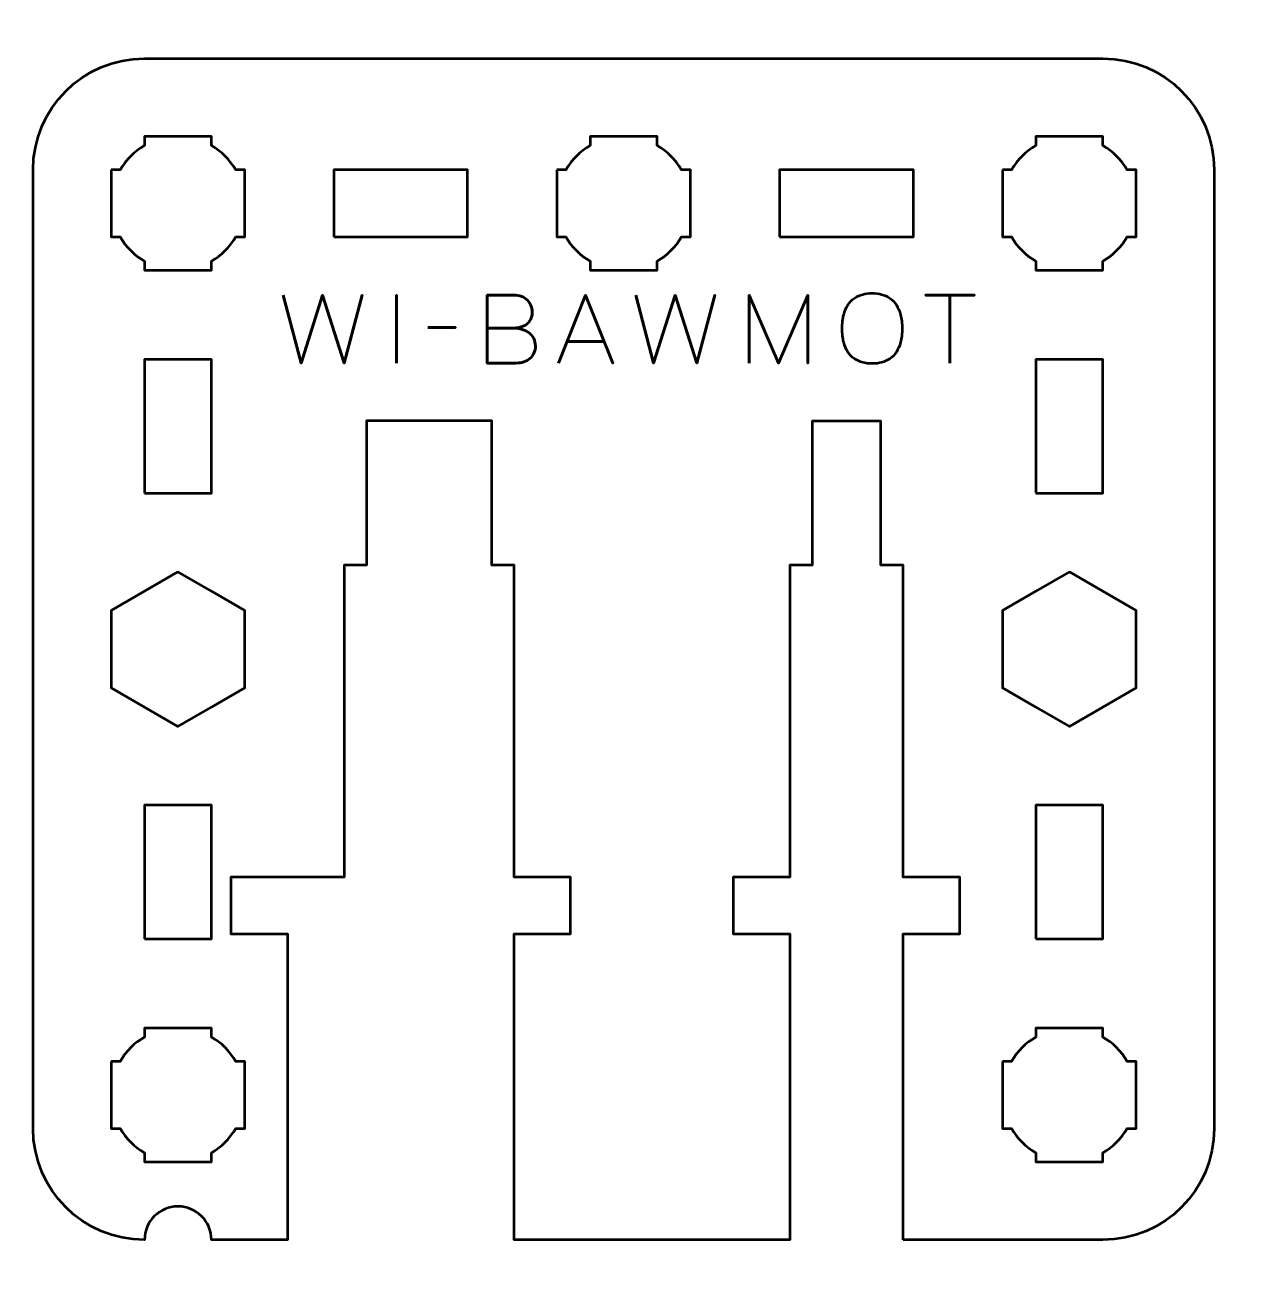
# Model space of a CAD drawing. Header units: centimetres. Extents: x -21 to 0, y -29.7 to 0.
# Drawn here: x -11.29 to -5.76, y -22.88 to -17.25 of the extents above; entities that cross this region are included whole.
import ezdxf

# ---------------------------------------------------------------- set-up
doc = ezdxf.new("R2010")
doc.units = ezdxf.units.CM
doc.header["$MEASUREMENT"] = 0
doc.layers.add('Layer 1', color=7, linetype='Continuous')

msp = doc.modelspace()

# ---------------------------------------------------------------- linework, layer by layer
at = {"layer": 'Layer 1', "lineweight": 53}
for points in [[(-9.9, -18.2), (-9.3, -18.2), (-9.3, -17.9), (-9.9, -17.9), (-9.9, -18.2)], [(-7.9, -18.2), (-7.3, -18.2), (-7.3, -17.9), (-7.9, -17.9), (-7.9, -18.2)], [(-10.75, -19.35), (-10.45, -19.35), (-10.45, -18.75), (-10.75, -18.75), (-10.75, -19.35)], [(-6.75, -19.35), (-6.45, -19.35), (-6.45, -18.75), (-6.75, -18.75), (-6.75, -19.35)], [(-10.75, -21.35), (-10.45, -21.35), (-10.45, -20.75), (-10.75, -20.75), (-10.75, -21.35)], [(-6.75, -21.35), (-6.45, -21.35), (-6.45, -20.75), (-6.75, -20.75), (-6.75, -21.35)]]:
    msp.add_lwpolyline(points, close=True, dxfattribs=at)
at = {"layer": 'Layer 1', "color": 1, "lineweight": 53}
msp.add_open_spline([(-21.00003, -29.19995), (-21.00003, -29.19995), (-21.00003, -8.29992), (-21.00003, -8.29992), (-21.00003, -8.29992), (-21.00003, -8.21709), (-20.93286, -8.14992), (-20.85003, -8.14992), (-20.85003, -8.14992), (-20.7672, -8.14992), (-20.70003, -8.08275), (-20.70003, -7.99992), (-20.70003, -7.99992), (-20.70003, -7.91709), (-20.7672, -7.84992), (-20.85003, -7.84992), (-20.85003, -7.84992), (-20.93286, -7.84992), (-21.00003, -7.78275), (-21.00003, -7.69992), (-21.00003, -7.69992), (-21.00003, -7.61709), (-20.93286, -7.54992), (-20.85003, -7.54992), (-20.85003, -7.54992), (-20.7672, -7.54992), (-20.70003, -7.48275), (-20.70003, -7.39992), (-20.70003, -7.39992), (-20.70003, -7.31709), (-20.7672, -7.24992), (-20.85003, -7.24992), (-20.85003, -7.24992), (-20.93286, -7.24992), (-21.00003, -7.18275), (-21.00003, -7.09992), (-21.00003, -7.09992), (-21.00003, -7.01709), (-20.93286, -6.94992), (-20.85003, -6.94992), (-20.85003, -6.94992), (-20.7672, -6.94992), (-20.70003, -6.88275), (-20.70003, -6.79992), (-20.70003, -6.79992), (-20.70003, -6.71709), (-20.7672, -6.64992), (-20.85003, -6.64992), (-20.85003, -6.64992), (-20.93286, -6.64992), (-21.00003, -6.58275), (-21.00003, -6.49992), (-21.00003, -6.49992), (-21.00003, -6.41709), (-20.93286, -6.34992), (-20.85003, -6.34992), (-20.85003, -6.34992), (-20.7672, -6.34992), (-20.70003, -6.28275), (-20.70003, -6.19992), (-20.70003, -6.19992), (-20.70003, -6.11709), (-20.7672, -6.04992), (-20.85003, -6.04992), (-20.85003, -6.04992), (-20.93286, -6.04992), (-21.00003, -5.98275), (-21.00003, -5.89992), (-21.00003, -5.89992), (-21.00003, -5.81709), (-20.93286, -5.74992), (-20.85003, -5.74992), (-20.85003, -5.74992), (-20.7672, -5.74992), (-20.70003, -5.68275), (-20.70003, -5.59992), (-20.70003, -5.59992), (-20.70003, -5.51709), (-20.7672, -5.44992), (-20.85003, -5.44992), (-20.85003, -5.44992), (-20.93286, -5.44992), (-21.00003, -5.38275), (-21.00003, -5.29992), (-21.00003, -5.29992), (-21.00003, -5.21709), (-20.93286, -5.14992), (-20.85003, -5.14992), (-20.85003, -5.14992), (-20.7672, -5.14992), (-20.70003, -5.08275), (-20.70003, -4.99992), (-20.70003, -4.99992), (-20.70003, -4.91709), (-20.7672, -4.84992), (-20.85003, -4.84992), (-20.85003, -4.84992), (-20.93286, -4.84992), (-21.00003, -4.78275), (-21.00003, -4.69992), (-21.00003, -4.69992), (-21.00003, -4.61709), (-20.93286, -4.54992), (-20.85003, -4.54992), (-20.85003, -4.54992), (-20.7672, -4.54992), (-20.70003, -4.48275), (-20.70003, -4.39992), (-20.70003, -4.39992), (-20.70003, -4.31709), (-20.7672, -4.24992), (-20.85003, -4.24992), (-20.85003, -4.24992), (-20.93286, -4.24992), (-21.00003, -4.18275), (-21.00003, -4.09992), (-21.00003, -4.09992), (-21.00003, -4.01709), (-20.93286, -3.94992), (-20.85003, -3.94992), (-20.85003, -3.94992), (-20.7672, -3.94992), (-20.70003, -3.88275), (-20.70003, -3.79992), (-20.70003, -3.79992), (-20.70003, -3.71709), (-20.7672, -3.64992), (-20.85003, -3.64992), (-20.85003, -3.64992), (-20.93286, -3.64992), (-21.00003, -3.58275), (-21.00003, -3.49992), (-21.00003, -3.49992), (-21.00003, -3.41709), (-20.93286, -3.34992), (-20.85003, -3.34992), (-20.85003, -3.34992), (-20.7672, -3.34992), (-20.70003, -3.28275), (-20.70003, -3.19992), (-20.70003, -3.19992), (-20.70003, -3.11709), (-20.7672, -3.04992), (-20.85003, -3.04992), (-20.85003, -3.04992), (-20.93286, -3.04992), (-21.00003, -2.98275), (-21.00003, -2.89992), (-21.00003, -2.89992), (-21.00003, -2.81709), (-20.93286, -2.74992), (-20.85003, -2.74992), (-20.85003, -2.74992), (-20.7672, -2.74992), (-20.70003, -2.68275), (-20.70003, -2.59992), (-20.70003, -2.59992), (-20.70003, -2.51709), (-20.7672, -2.44992), (-20.85003, -2.44992), (-20.85003, -2.44992), (-20.93286, -2.44992), (-21.00003, -2.38275), (-21.00003, -2.29992), (-21.00003, -2.29992), (-21.00003, -2.21709), (-20.93286, -2.14992), (-20.85003, -2.14992), (-20.85003, -2.14992), (-20.7672, -2.14992), (-20.70003, -2.08275), (-20.70003, -1.99992), (-20.70003, -1.99992), (-20.70003, -1.91709), (-20.7672, -1.84992), (-20.85003, -1.84992), (-20.85003, -1.84992), (-20.93286, -1.84992), (-21.00003, -1.78275), (-21.00003, -1.69992), (-21.00003, -1.69992), (-21.00003, -1.61709), (-20.93286, -1.54992), (-20.85003, -1.54992), (-20.85003, -1.54992), (-20.7672, -1.54992), (-20.70003, -1.48275), (-20.70003, -1.39992), (-20.70003, -1.39992), (-20.70003, -1.31709), (-20.7672, -1.24992), (-20.85003, -1.24992), (-20.85003, -1.24992), (-20.93286, -1.24992), (-21.00003, -1.18275), (-21.00003, -1.09992), (-21.00003, -1.09992), (-21.00003, -1.09992), (-21.00003, -0.49992), (-21.00003, -0.49992), (-21.00003, -0.49992), (-21.00003, -0.22295), (-20.77694, 0.00004), (-20.49994, 0.00004), (-20.49994, 0.00004), (-20.49994, 0.00004), (-0.50008, 0.00004), (-0.50008, 0.00004), (-0.50008, 0.00004), (-0.22294, 0.00004), (0.00002, -0.22295), (0.00002, -0.49992), (0.00002, -0.49992), (0.00002, -0.49992), (0.00002, -29.19995), (0.00002, -29.19995), (0.00002, -29.19995), (0.00002, -29.47695), (-0.22294, -29.70004), (-0.50008, -29.70004), (-0.50008, -29.70004), (-0.50008, -29.70004), (-20.49994, -29.70004), (-20.49994, -29.70004), (-20.49994, -29.70004), (-20.77694, -29.70004), (-21.00003, -29.47695), (-21.00003, -29.19995)], degree=3, knots=[0, 0, 0, 0, 0.0175439, 0.0175439, 0.0175439, 0.0175439, 0.0350877, 0.0350877, 0.0350877, 0.0350877, 0.0526316, 0.0526316, 0.0526316, 0.0526316, 0.0701754, 0.0701754, 0.0701754, 0.0701754, 0.0877193, 0.0877193, 0.0877193, 0.0877193, 0.1052632, 0.1052632, 0.1052632, 0.1052632, 0.122807, 0.122807, 0.122807, 0.122807, 0.1403509, 0.1403509, 0.1403509, 0.1403509, 0.1578947, 0.1578947, 0.1578947, 0.1578947, 0.1754386, 0.1754386, 0.1754386, 0.1754386, 0.1929825, 0.1929825, 0.1929825, 0.1929825, 0.2105263, 0.2105263, 0.2105263, 0.2105263, 0.2280702, 0.2280702, 0.2280702, 0.2280702, 0.245614, 0.245614, 0.245614, 0.245614, 0.2631579, 0.2631579, 0.2631579, 0.2631579, 0.2807018, 0.2807018, 0.2807018, 0.2807018, 0.2982456, 0.2982456, 0.2982456, 0.2982456, 0.3157895, 0.3157895, 0.3157895, 0.3157895, 0.3333333, 0.3333333, 0.3333333, 0.3333333, 0.3508772, 0.3508772, 0.3508772, 0.3508772, 0.3684211, 0.3684211, 0.3684211, 0.3684211, 0.3859649, 0.3859649, 0.3859649, 0.3859649, 0.4035088, 0.4035088, 0.4035088, 0.4035088, 0.4210526, 0.4210526, 0.4210526, 0.4210526, 0.4385965, 0.4385965, 0.4385965, 0.4385965, 0.4561404, 0.4561404, 0.4561404, 0.4561404, 0.4736842, 0.4736842, 0.4736842, 0.4736842, 0.4912281, 0.4912281, 0.4912281, 0.4912281, 0.5087719, 0.5087719, 0.5087719, 0.5087719, 0.5263158, 0.5263158, 0.5263158, 0.5263158, 0.5438596, 0.5438596, 0.5438596, 0.5438596, 0.5614035, 0.5614035, 0.5614035, 0.5614035, 0.5789474, 0.5789474, 0.5789474, 0.5789474, 0.5964912, 0.5964912, 0.5964912, 0.5964912, 0.6140351, 0.6140351, 0.6140351, 0.6140351, 0.6315789, 0.6315789, 0.6315789, 0.6315789, 0.6491228, 0.6491228, 0.6491228, 0.6491228, 0.6666667, 0.6666667, 0.6666667, 0.6666667, 0.6842105, 0.6842105, 0.6842105, 0.6842105, 0.7017544, 0.7017544, 0.7017544, 0.7017544, 0.7192982, 0.7192982, 0.7192982, 0.7192982, 0.7368421, 0.7368421, 0.7368421, 0.7368421, 0.754386, 0.754386, 0.754386, 0.754386, 0.7719298, 0.7719298, 0.7719298, 0.7719298, 0.7894737, 0.7894737, 0.7894737, 0.7894737, 0.8070175, 0.8070175, 0.8070175, 0.8070175, 0.8245614, 0.8245614, 0.8245614, 0.8245614, 0.8421053, 0.8421053, 0.8421053, 0.8421053, 0.8596491, 0.8596491, 0.8596491, 0.8596491, 0.877193, 0.877193, 0.877193, 0.877193, 0.8947368, 0.8947368, 0.8947368, 0.8947368, 0.9122807, 0.9122807, 0.9122807, 0.9122807, 0.9298246, 0.9298246, 0.9298246, 0.9298246, 0.9473684, 0.9473684, 0.9473684, 0.9473684, 0.9649123, 0.9649123, 0.9649123, 0.9649123, 0.9824561, 0.9824561, 0.9824561, 0.9824561, 1, 1, 1, 1], dxfattribs=at)
at = {"layer": 'Layer 1', "color": 3, "lineweight": 53}
msp.add_open_spline([(-7.346, -22.7), (-7.346, -22.7), (-6.45, -22.7), (-6.45, -22.7), (-6.45, -22.7), (-6.17391, -22.7), (-5.95, -22.47609), (-5.95, -22.2), (-5.95, -22.2), (-5.95, -22.2), (-5.95, -17.9), (-5.95, -17.9), (-5.95, -17.9), (-5.95, -17.62391), (-6.17391, -17.4), (-6.45, -17.4), (-6.45, -17.4), (-6.45, -17.4), (-10.75, -17.4), (-10.75, -17.4), (-10.75, -17.4), (-11.02609, -17.4), (-11.25, -17.62391), (-11.25, -17.9), (-11.25, -17.9), (-11.25, -17.9), (-11.25, -22.2), (-11.25, -22.2), (-11.25, -22.2), (-11.25, -22.47609), (-11.02609, -22.7), (-10.75, -22.7), (-10.75, -22.7), (-10.75, -22.7), (-10.75, -22.7), (-10.75, -22.7), (-10.75, -22.7), (-10.75, -22.61717), (-10.68283, -22.55), (-10.6, -22.55), (-10.6, -22.55), (-10.51717, -22.55), (-10.45, -22.61717), (-10.45, -22.7), (-10.45, -22.7), (-10.45, -22.7), (-10.108, -22.7), (-10.108, -22.7), (-10.108, -22.7), (-10.108, -22.7), (-10.108, -21.32699), (-10.108, -21.32699), (-10.108, -21.32699), (-10.108, -21.32699), (-10.362, -21.32699), (-10.362, -21.32699), (-10.362, -21.32699), (-10.362, -21.32699), (-10.362, -21.07299), (-10.362, -21.07299), (-10.362, -21.07299), (-10.362, -21.07299), (-9.854, -21.07299), (-9.854, -21.07299), (-9.854, -21.07299), (-9.854, -21.07299), (-9.854, -19.67299), (-9.854, -19.67299), (-9.854, -19.67299), (-9.854, -19.67299), (-9.754, -19.67302), (-9.754, -19.67302), (-9.754, -19.67302), (-9.754, -19.67302), (-9.754, -19.44998), (-9.754, -19.44998), (-9.754, -19.44998), (-9.754, -19.44998), (-9.754, -19.025), (-9.754, -19.025), (-9.754, -19.025), (-9.754, -19.025), (-9.192, -19.02501), (-9.192, -19.02501), (-9.192, -19.02501), (-9.192, -19.02501), (-9.192, -19.44998), (-9.192, -19.44998), (-9.192, -19.44998), (-9.192, -19.44998), (-9.192, -19.67302), (-9.192, -19.67302), (-9.192, -19.67302), (-9.192, -19.67302), (-9.092, -19.67299), (-9.092, -19.67299), (-9.092, -19.67299), (-9.092, -19.67299), (-9.092, -21.07299), (-9.092, -21.07299), (-9.092, -21.07299), (-9.092, -21.07299), (-8.838, -21.07299), (-8.838, -21.07299), (-8.838, -21.07299), (-8.838, -21.07299), (-8.838, -21.32699), (-8.838, -21.32699), (-8.838, -21.32699), (-8.838, -21.32699), (-9.092, -21.32699), (-9.092, -21.32699), (-9.092, -21.32699), (-9.092, -21.32699), (-9.092, -22.7), (-9.092, -22.7), (-9.092, -22.7), (-9.092, -22.7), (-7.854, -22.7), (-7.854, -22.7), (-7.854, -22.7), (-7.854, -22.7), (-7.854, -21.32699), (-7.854, -21.32699), (-7.854, -21.32699), (-7.854, -21.32699), (-8.108, -21.32699), (-8.108, -21.32699), (-8.108, -21.32699), (-8.108, -21.32699), (-8.108, -21.07299), (-8.108, -21.07299), (-8.108, -21.07299), (-8.108, -21.07299), (-7.854, -21.07299), (-7.854, -21.07299), (-7.854, -21.07299), (-7.854, -21.07299), (-7.854, -19.67299), (-7.854, -19.67299), (-7.854, -19.67299), (-7.854, -19.67299), (-7.754, -19.67302), (-7.754, -19.67302), (-7.754, -19.67302), (-7.754, -19.67302), (-7.754, -19.44998), (-7.754, -19.44998), (-7.754, -19.44998), (-7.754, -19.44998), (-7.75399, -19.027), (-7.75399, -19.027), (-7.75399, -19.027), (-7.75399, -19.027), (-7.44599, -19.02701), (-7.44599, -19.02701), (-7.44599, -19.02701), (-7.44599, -19.02701), (-7.446, -19.44998), (-7.446, -19.44998), (-7.446, -19.44998), (-7.446, -19.44998), (-7.446, -19.67302), (-7.446, -19.67302), (-7.446, -19.67302), (-7.446, -19.67302), (-7.346, -19.67299), (-7.346, -19.67299), (-7.346, -19.67299), (-7.346, -19.67299), (-7.346, -21.07299), (-7.346, -21.07299), (-7.346, -21.07299), (-7.346, -21.07299), (-7.092, -21.07299), (-7.092, -21.07299), (-7.092, -21.07299), (-7.092, -21.07299), (-7.092, -21.32699), (-7.092, -21.32699), (-7.092, -21.32699), (-7.092, -21.32699), (-7.346, -21.32699), (-7.346, -21.32699), (-7.346, -21.32699), (-7.346, -21.32699), (-7.346, -22.7), (-7.346, -22.7)], degree=3, knots=[0, 0, 0, 0, 0.0212766, 0.0212766, 0.0212766, 0.0212766, 0.0425532, 0.0425532, 0.0425532, 0.0425532, 0.0638298, 0.0638298, 0.0638298, 0.0638298, 0.0851064, 0.0851064, 0.0851064, 0.0851064, 0.106383, 0.106383, 0.106383, 0.106383, 0.1276596, 0.1276596, 0.1276596, 0.1276596, 0.1489362, 0.1489362, 0.1489362, 0.1489362, 0.1702128, 0.1702128, 0.1702128, 0.1702128, 0.1914894, 0.1914894, 0.1914894, 0.1914894, 0.212766, 0.212766, 0.212766, 0.212766, 0.2340426, 0.2340426, 0.2340426, 0.2340426, 0.2553191, 0.2553191, 0.2553191, 0.2553191, 0.2765957, 0.2765957, 0.2765957, 0.2765957, 0.2978723, 0.2978723, 0.2978723, 0.2978723, 0.3191489, 0.3191489, 0.3191489, 0.3191489, 0.3404255, 0.3404255, 0.3404255, 0.3404255, 0.3617021, 0.3617021, 0.3617021, 0.3617021, 0.3829787, 0.3829787, 0.3829787, 0.3829787, 0.4042553, 0.4042553, 0.4042553, 0.4042553, 0.4255319, 0.4255319, 0.4255319, 0.4255319, 0.4468085, 0.4468085, 0.4468085, 0.4468085, 0.4680851, 0.4680851, 0.4680851, 0.4680851, 0.4893617, 0.4893617, 0.4893617, 0.4893617, 0.5106383, 0.5106383, 0.5106383, 0.5106383, 0.5319149, 0.5319149, 0.5319149, 0.5319149, 0.5531915, 0.5531915, 0.5531915, 0.5531915, 0.5744681, 0.5744681, 0.5744681, 0.5744681, 0.5957447, 0.5957447, 0.5957447, 0.5957447, 0.6170213, 0.6170213, 0.6170213, 0.6170213, 0.6382979, 0.6382979, 0.6382979, 0.6382979, 0.6595745, 0.6595745, 0.6595745, 0.6595745, 0.6808511, 0.6808511, 0.6808511, 0.6808511, 0.7021277, 0.7021277, 0.7021277, 0.7021277, 0.7234043, 0.7234043, 0.7234043, 0.7234043, 0.7446809, 0.7446809, 0.7446809, 0.7446809, 0.7659574, 0.7659574, 0.7659574, 0.7659574, 0.787234, 0.787234, 0.787234, 0.787234, 0.8085106, 0.8085106, 0.8085106, 0.8085106, 0.8297872, 0.8297872, 0.8297872, 0.8297872, 0.8510638, 0.8510638, 0.8510638, 0.8510638, 0.8723404, 0.8723404, 0.8723404, 0.8723404, 0.893617, 0.893617, 0.893617, 0.893617, 0.9148936, 0.9148936, 0.9148936, 0.9148936, 0.9361702, 0.9361702, 0.9361702, 0.9361702, 0.9574468, 0.9574468, 0.9574468, 0.9574468, 0.9787234, 0.9787234, 0.9787234, 0.9787234, 1, 1, 1, 1], dxfattribs=at)
at = {"layer": 'Layer 1', "lineweight": 53}
for points, knots in [([(-10.9, -17.9), (-10.9, -17.9), (-10.85985, -17.9), (-10.85985, -17.9), (-10.85985, -17.9), (-10.8335, -17.85447), (-10.79553, -17.8165), (-10.75, -17.79015), (-10.75, -17.79015), (-10.75, -17.79015), (-10.75, -17.75), (-10.75, -17.75), (-10.75, -17.75), (-10.75, -17.75), (-10.6, -17.75), (-10.6, -17.75), (-10.6, -17.75), (-10.6, -17.75), (-10.45, -17.75), (-10.45, -17.75), (-10.45, -17.75), (-10.45, -17.75), (-10.45, -17.79015), (-10.45, -17.79015), (-10.45, -17.79015), (-10.40447, -17.8165), (-10.3665, -17.85447), (-10.34015, -17.9), (-10.34015, -17.9), (-10.34015, -17.9), (-10.3, -17.9), (-10.3, -17.9), (-10.3, -17.9), (-10.3, -17.9), (-10.3, -18.05), (-10.3, -18.05), (-10.3, -18.05), (-10.3, -18.05), (-10.3, -18.2), (-10.3, -18.2), (-10.3, -18.2), (-10.3, -18.2), (-10.34015, -18.2), (-10.34015, -18.2), (-10.34015, -18.2), (-10.3665, -18.24553), (-10.40447, -18.2835), (-10.45, -18.30985), (-10.45, -18.30985), (-10.45, -18.30985), (-10.45, -18.35), (-10.45, -18.35), (-10.45, -18.35), (-10.45, -18.35), (-10.6, -18.35), (-10.6, -18.35), (-10.6, -18.35), (-10.6, -18.35), (-10.75, -18.35), (-10.75, -18.35), (-10.75, -18.35), (-10.75, -18.35), (-10.75, -18.30985), (-10.75, -18.30985), (-10.75, -18.30985), (-10.79553, -18.2835), (-10.8335, -18.24553), (-10.85985, -18.2), (-10.85985, -18.2), (-10.85985, -18.2), (-10.9, -18.2), (-10.9, -18.2), (-10.9, -18.2), (-10.9, -18.2), (-10.9, -18.05), (-10.9, -18.05), (-10.9, -18.05), (-10.9, -18.05), (-10.9, -17.9), (-10.9, -17.9)], [0, 0, 0, 0, 0.05, 0.05, 0.05, 0.05, 0.1, 0.1, 0.1, 0.1, 0.15, 0.15, 0.15, 0.15, 0.2, 0.2, 0.2, 0.2, 0.25, 0.25, 0.25, 0.25, 0.3, 0.3, 0.3, 0.3, 0.35, 0.35, 0.35, 0.35, 0.4, 0.4, 0.4, 0.4, 0.45, 0.45, 0.45, 0.45, 0.5, 0.5, 0.5, 0.5, 0.55, 0.55, 0.55, 0.55, 0.6, 0.6, 0.6, 0.6, 0.65, 0.65, 0.65, 0.65, 0.7, 0.7, 0.7, 0.7, 0.75, 0.75, 0.75, 0.75, 0.8, 0.8, 0.8, 0.8, 0.85, 0.85, 0.85, 0.85, 0.9, 0.9, 0.9, 0.9, 0.95, 0.95, 0.95, 0.95, 1, 1, 1, 1]), ([(-8.9, -17.9), (-8.9, -17.9), (-8.85985, -17.9), (-8.85985, -17.9), (-8.85985, -17.9), (-8.8335, -17.85447), (-8.79553, -17.8165), (-8.75, -17.79015), (-8.75, -17.79015), (-8.75, -17.79015), (-8.75, -17.75), (-8.75, -17.75), (-8.75, -17.75), (-8.75, -17.75), (-8.6, -17.75), (-8.6, -17.75), (-8.6, -17.75), (-8.6, -17.75), (-8.45, -17.75), (-8.45, -17.75), (-8.45, -17.75), (-8.45, -17.75), (-8.45, -17.79015), (-8.45, -17.79015), (-8.45, -17.79015), (-8.40447, -17.8165), (-8.3665, -17.85447), (-8.34015, -17.9), (-8.34015, -17.9), (-8.34015, -17.9), (-8.3, -17.9), (-8.3, -17.9), (-8.3, -17.9), (-8.3, -17.9), (-8.3, -18.05), (-8.3, -18.05), (-8.3, -18.05), (-8.3, -18.05), (-8.3, -18.2), (-8.3, -18.2), (-8.3, -18.2), (-8.3, -18.2), (-8.34015, -18.2), (-8.34015, -18.2), (-8.34015, -18.2), (-8.3665, -18.24553), (-8.40447, -18.2835), (-8.45, -18.30985), (-8.45, -18.30985), (-8.45, -18.30985), (-8.45, -18.35), (-8.45, -18.35), (-8.45, -18.35), (-8.45, -18.35), (-8.6, -18.35), (-8.6, -18.35), (-8.6, -18.35), (-8.6, -18.35), (-8.75, -18.35), (-8.75, -18.35), (-8.75, -18.35), (-8.75, -18.35), (-8.75, -18.30985), (-8.75, -18.30985), (-8.75, -18.30985), (-8.79553, -18.2835), (-8.8335, -18.24553), (-8.85985, -18.2), (-8.85985, -18.2), (-8.85985, -18.2), (-8.9, -18.2), (-8.9, -18.2), (-8.9, -18.2), (-8.9, -18.2), (-8.9, -18.05), (-8.9, -18.05), (-8.9, -18.05), (-8.9, -18.05), (-8.9, -17.9), (-8.9, -17.9)], [0, 0, 0, 0, 0.05, 0.05, 0.05, 0.05, 0.1, 0.1, 0.1, 0.1, 0.15, 0.15, 0.15, 0.15, 0.2, 0.2, 0.2, 0.2, 0.25, 0.25, 0.25, 0.25, 0.3, 0.3, 0.3, 0.3, 0.35, 0.35, 0.35, 0.35, 0.4, 0.4, 0.4, 0.4, 0.45, 0.45, 0.45, 0.45, 0.5, 0.5, 0.5, 0.5, 0.55, 0.55, 0.55, 0.55, 0.6, 0.6, 0.6, 0.6, 0.65, 0.65, 0.65, 0.65, 0.7, 0.7, 0.7, 0.7, 0.75, 0.75, 0.75, 0.75, 0.8, 0.8, 0.8, 0.8, 0.85, 0.85, 0.85, 0.85, 0.9, 0.9, 0.9, 0.9, 0.95, 0.95, 0.95, 0.95, 1, 1, 1, 1]), ([(-6.9, -17.9), (-6.9, -17.9), (-6.85985, -17.9), (-6.85985, -17.9), (-6.85985, -17.9), (-6.8335, -17.85447), (-6.79553, -17.8165), (-6.75, -17.79015), (-6.75, -17.79015), (-6.75, -17.79015), (-6.75, -17.75), (-6.75, -17.75), (-6.75, -17.75), (-6.75, -17.75), (-6.6, -17.75), (-6.6, -17.75), (-6.6, -17.75), (-6.6, -17.75), (-6.45, -17.75), (-6.45, -17.75), (-6.45, -17.75), (-6.45, -17.75), (-6.45, -17.79015), (-6.45, -17.79015), (-6.45, -17.79015), (-6.40447, -17.8165), (-6.3665, -17.85447), (-6.34015, -17.9), (-6.34015, -17.9), (-6.34015, -17.9), (-6.3, -17.9), (-6.3, -17.9), (-6.3, -17.9), (-6.3, -17.9), (-6.3, -18.05), (-6.3, -18.05), (-6.3, -18.05), (-6.3, -18.05), (-6.3, -18.2), (-6.3, -18.2), (-6.3, -18.2), (-6.3, -18.2), (-6.34015, -18.2), (-6.34015, -18.2), (-6.34015, -18.2), (-6.3665, -18.24553), (-6.40447, -18.2835), (-6.45, -18.30985), (-6.45, -18.30985), (-6.45, -18.30985), (-6.45, -18.35), (-6.45, -18.35), (-6.45, -18.35), (-6.45, -18.35), (-6.6, -18.35), (-6.6, -18.35), (-6.6, -18.35), (-6.6, -18.35), (-6.75, -18.35), (-6.75, -18.35), (-6.75, -18.35), (-6.75, -18.35), (-6.75, -18.30985), (-6.75, -18.30985), (-6.75, -18.30985), (-6.79553, -18.2835), (-6.8335, -18.24553), (-6.85985, -18.2), (-6.85985, -18.2), (-6.85985, -18.2), (-6.9, -18.2), (-6.9, -18.2), (-6.9, -18.2), (-6.9, -18.2), (-6.9, -18.05), (-6.9, -18.05), (-6.9, -18.05), (-6.9, -18.05), (-6.9, -17.9), (-6.9, -17.9)], [0, 0, 0, 0, 0.05, 0.05, 0.05, 0.05, 0.1, 0.1, 0.1, 0.1, 0.15, 0.15, 0.15, 0.15, 0.2, 0.2, 0.2, 0.2, 0.25, 0.25, 0.25, 0.25, 0.3, 0.3, 0.3, 0.3, 0.35, 0.35, 0.35, 0.35, 0.4, 0.4, 0.4, 0.4, 0.45, 0.45, 0.45, 0.45, 0.5, 0.5, 0.5, 0.5, 0.55, 0.55, 0.55, 0.55, 0.6, 0.6, 0.6, 0.6, 0.65, 0.65, 0.65, 0.65, 0.7, 0.7, 0.7, 0.7, 0.75, 0.75, 0.75, 0.75, 0.8, 0.8, 0.8, 0.8, 0.85, 0.85, 0.85, 0.85, 0.9, 0.9, 0.9, 0.9, 0.95, 0.95, 0.95, 0.95, 1, 1, 1, 1]), ([(-10.6, -19.70359), (-10.6, -19.70359), (-10.45, -19.79019), (-10.45, -19.79019), (-10.45, -19.79019), (-10.45, -19.79019), (-10.3, -19.87679), (-10.3, -19.87679), (-10.3, -19.87679), (-10.3, -19.87679), (-10.3, -20.05), (-10.3, -20.05), (-10.3, -20.05), (-10.3, -20.05), (-10.3, -20.22321), (-10.3, -20.22321), (-10.3, -20.22321), (-10.3, -20.22321), (-10.45, -20.30981), (-10.45, -20.30981), (-10.45, -20.30981), (-10.45, -20.30981), (-10.6, -20.39641), (-10.6, -20.39641), (-10.6, -20.39641), (-10.6, -20.39641), (-10.75, -20.30981), (-10.75, -20.30981), (-10.75, -20.30981), (-10.75, -20.30981), (-10.9, -20.22321), (-10.9, -20.22321), (-10.9, -20.22321), (-10.9, -20.22321), (-10.9, -20.05), (-10.9, -20.05), (-10.9, -20.05), (-10.9, -20.05), (-10.9, -19.87679), (-10.9, -19.87679), (-10.9, -19.87679), (-10.9, -19.87679), (-10.75, -19.79019), (-10.75, -19.79019), (-10.75, -19.79019), (-10.75, -19.79019), (-10.6, -19.70359), (-10.6, -19.70359)], [0, 0, 0, 0, 0.0833333, 0.0833333, 0.0833333, 0.0833333, 0.1666667, 0.1666667, 0.1666667, 0.1666667, 0.25, 0.25, 0.25, 0.25, 0.3333333, 0.3333333, 0.3333333, 0.3333333, 0.4166667, 0.4166667, 0.4166667, 0.4166667, 0.5, 0.5, 0.5, 0.5, 0.5833333, 0.5833333, 0.5833333, 0.5833333, 0.6666667, 0.6666667, 0.6666667, 0.6666667, 0.75, 0.75, 0.75, 0.75, 0.8333333, 0.8333333, 0.8333333, 0.8333333, 0.9166667, 0.9166667, 0.9166667, 0.9166667, 1, 1, 1, 1]), ([(-6.6, -19.70359), (-6.6, -19.70359), (-6.45, -19.79019), (-6.45, -19.79019), (-6.45, -19.79019), (-6.45, -19.79019), (-6.3, -19.87679), (-6.3, -19.87679), (-6.3, -19.87679), (-6.3, -19.87679), (-6.3, -20.05), (-6.3, -20.05), (-6.3, -20.05), (-6.3, -20.05), (-6.3, -20.22321), (-6.3, -20.22321), (-6.3, -20.22321), (-6.3, -20.22321), (-6.45, -20.30981), (-6.45, -20.30981), (-6.45, -20.30981), (-6.45, -20.30981), (-6.6, -20.39641), (-6.6, -20.39641), (-6.6, -20.39641), (-6.6, -20.39641), (-6.75, -20.30981), (-6.75, -20.30981), (-6.75, -20.30981), (-6.75, -20.30981), (-6.9, -20.22321), (-6.9, -20.22321), (-6.9, -20.22321), (-6.9, -20.22321), (-6.9, -20.05), (-6.9, -20.05), (-6.9, -20.05), (-6.9, -20.05), (-6.9, -19.87679), (-6.9, -19.87679), (-6.9, -19.87679), (-6.9, -19.87679), (-6.75, -19.79019), (-6.75, -19.79019), (-6.75, -19.79019), (-6.75, -19.79019), (-6.6, -19.70359), (-6.6, -19.70359)], [0, 0, 0, 0, 0.0833333, 0.0833333, 0.0833333, 0.0833333, 0.1666667, 0.1666667, 0.1666667, 0.1666667, 0.25, 0.25, 0.25, 0.25, 0.3333333, 0.3333333, 0.3333333, 0.3333333, 0.4166667, 0.4166667, 0.4166667, 0.4166667, 0.5, 0.5, 0.5, 0.5, 0.5833333, 0.5833333, 0.5833333, 0.5833333, 0.6666667, 0.6666667, 0.6666667, 0.6666667, 0.75, 0.75, 0.75, 0.75, 0.8333333, 0.8333333, 0.8333333, 0.8333333, 0.9166667, 0.9166667, 0.9166667, 0.9166667, 1, 1, 1, 1]), ([(-10.9, -21.9), (-10.9, -21.9), (-10.85985, -21.9), (-10.85985, -21.9), (-10.85985, -21.9), (-10.8335, -21.85447), (-10.79553, -21.8165), (-10.75, -21.79015), (-10.75, -21.79015), (-10.75, -21.79015), (-10.75, -21.75), (-10.75, -21.75), (-10.75, -21.75), (-10.75, -21.75), (-10.6, -21.75), (-10.6, -21.75), (-10.6, -21.75), (-10.6, -21.75), (-10.45, -21.75), (-10.45, -21.75), (-10.45, -21.75), (-10.45, -21.75), (-10.45, -21.79015), (-10.45, -21.79015), (-10.45, -21.79015), (-10.40447, -21.8165), (-10.3665, -21.85447), (-10.34015, -21.9), (-10.34015, -21.9), (-10.34015, -21.9), (-10.3, -21.9), (-10.3, -21.9), (-10.3, -21.9), (-10.3, -21.9), (-10.3, -22.05), (-10.3, -22.05), (-10.3, -22.05), (-10.3, -22.05), (-10.3, -22.2), (-10.3, -22.2), (-10.3, -22.2), (-10.3, -22.2), (-10.34015, -22.2), (-10.34015, -22.2), (-10.34015, -22.2), (-10.3665, -22.24553), (-10.40447, -22.2835), (-10.45, -22.30985), (-10.45, -22.30985), (-10.45, -22.30985), (-10.45, -22.35), (-10.45, -22.35), (-10.45, -22.35), (-10.45, -22.35), (-10.6, -22.35), (-10.6, -22.35), (-10.6, -22.35), (-10.6, -22.35), (-10.75, -22.35), (-10.75, -22.35), (-10.75, -22.35), (-10.75, -22.35), (-10.75, -22.30985), (-10.75, -22.30985), (-10.75, -22.30985), (-10.79553, -22.2835), (-10.8335, -22.24553), (-10.85985, -22.2), (-10.85985, -22.2), (-10.85985, -22.2), (-10.9, -22.2), (-10.9, -22.2), (-10.9, -22.2), (-10.9, -22.2), (-10.9, -22.05), (-10.9, -22.05), (-10.9, -22.05), (-10.9, -22.05), (-10.9, -21.9), (-10.9, -21.9)], [0, 0, 0, 0, 0.05, 0.05, 0.05, 0.05, 0.1, 0.1, 0.1, 0.1, 0.15, 0.15, 0.15, 0.15, 0.2, 0.2, 0.2, 0.2, 0.25, 0.25, 0.25, 0.25, 0.3, 0.3, 0.3, 0.3, 0.35, 0.35, 0.35, 0.35, 0.4, 0.4, 0.4, 0.4, 0.45, 0.45, 0.45, 0.45, 0.5, 0.5, 0.5, 0.5, 0.55, 0.55, 0.55, 0.55, 0.6, 0.6, 0.6, 0.6, 0.65, 0.65, 0.65, 0.65, 0.7, 0.7, 0.7, 0.7, 0.75, 0.75, 0.75, 0.75, 0.8, 0.8, 0.8, 0.8, 0.85, 0.85, 0.85, 0.85, 0.9, 0.9, 0.9, 0.9, 0.95, 0.95, 0.95, 0.95, 1, 1, 1, 1]), ([(-6.9, -21.9), (-6.9, -21.9), (-6.85985, -21.9), (-6.85985, -21.9), (-6.85985, -21.9), (-6.8335, -21.85447), (-6.79553, -21.8165), (-6.75, -21.79015), (-6.75, -21.79015), (-6.75, -21.79015), (-6.75, -21.75), (-6.75, -21.75), (-6.75, -21.75), (-6.75, -21.75), (-6.6, -21.75), (-6.6, -21.75), (-6.6, -21.75), (-6.6, -21.75), (-6.45, -21.75), (-6.45, -21.75), (-6.45, -21.75), (-6.45, -21.75), (-6.45, -21.79015), (-6.45, -21.79015), (-6.45, -21.79015), (-6.40447, -21.8165), (-6.3665, -21.85447), (-6.34015, -21.9), (-6.34015, -21.9), (-6.34015, -21.9), (-6.3, -21.9), (-6.3, -21.9), (-6.3, -21.9), (-6.3, -21.9), (-6.3, -22.05), (-6.3, -22.05), (-6.3, -22.05), (-6.3, -22.05), (-6.3, -22.2), (-6.3, -22.2), (-6.3, -22.2), (-6.3, -22.2), (-6.34015, -22.2), (-6.34015, -22.2), (-6.34015, -22.2), (-6.3665, -22.24553), (-6.40447, -22.2835), (-6.45, -22.30985), (-6.45, -22.30985), (-6.45, -22.30985), (-6.45, -22.35), (-6.45, -22.35), (-6.45, -22.35), (-6.45, -22.35), (-6.6, -22.35), (-6.6, -22.35), (-6.6, -22.35), (-6.6, -22.35), (-6.75, -22.35), (-6.75, -22.35), (-6.75, -22.35), (-6.75, -22.35), (-6.75, -22.30985), (-6.75, -22.30985), (-6.75, -22.30985), (-6.79553, -22.2835), (-6.8335, -22.24553), (-6.85985, -22.2), (-6.85985, -22.2), (-6.85985, -22.2), (-6.9, -22.2), (-6.9, -22.2), (-6.9, -22.2), (-6.9, -22.2), (-6.9, -22.05), (-6.9, -22.05), (-6.9, -22.05), (-6.9, -22.05), (-6.9, -21.9), (-6.9, -21.9)], [0, 0, 0, 0, 0.05, 0.05, 0.05, 0.05, 0.1, 0.1, 0.1, 0.1, 0.15, 0.15, 0.15, 0.15, 0.2, 0.2, 0.2, 0.2, 0.25, 0.25, 0.25, 0.25, 0.3, 0.3, 0.3, 0.3, 0.35, 0.35, 0.35, 0.35, 0.4, 0.4, 0.4, 0.4, 0.45, 0.45, 0.45, 0.45, 0.5, 0.5, 0.5, 0.5, 0.55, 0.55, 0.55, 0.55, 0.6, 0.6, 0.6, 0.6, 0.65, 0.65, 0.65, 0.65, 0.7, 0.7, 0.7, 0.7, 0.75, 0.75, 0.75, 0.75, 0.8, 0.8, 0.8, 0.8, 0.85, 0.85, 0.85, 0.85, 0.9, 0.9, 0.9, 0.9, 0.95, 0.95, 0.95, 0.95, 1, 1, 1, 1])]:
    msp.add_open_spline(points, degree=3, knots=knots, dxfattribs=at)
at = {"layer": 'Layer 1', "color": 5, "lineweight": 53}
for points, knots in [([(-10.12822, -18.46122), (-10.12822, -18.46122), (-10.04779, -18.76644), (-10.04779, -18.76644), (-10.04779, -18.76644), (-10.04779, -18.76644), (-9.95085, -18.46122), (-9.95085, -18.46122), (-9.95085, -18.46122), (-9.95085, -18.46122), (-9.8539, -18.76644), (-9.8539, -18.76644), (-9.8539, -18.76644), (-9.8539, -18.76644), (-9.77347, -18.46122), (-9.77347, -18.46122), (-9.77347, -18.46122), (-9.77347, -18.46122), (-9.8539, -18.76644), (-9.8539, -18.76644), (-9.8539, -18.76644), (-9.8539, -18.76644), (-9.95085, -18.46122), (-9.95085, -18.46122), (-9.95085, -18.46122), (-9.95085, -18.46122), (-10.04779, -18.76644), (-10.04779, -18.76644), (-10.04779, -18.76644), (-10.04779, -18.76644), (-10.12822, -18.46122), (-10.12822, -18.46122)], [0, 0, 0, 0, 0.125, 0.125, 0.125, 0.125, 0.25, 0.25, 0.25, 0.25, 0.375, 0.375, 0.375, 0.375, 0.5, 0.5, 0.5, 0.5, 0.625, 0.625, 0.625, 0.625, 0.75, 0.75, 0.75, 0.75, 0.875, 0.875, 0.875, 0.875, 1, 1, 1, 1]), ([(-9.61895, -18.76644), (-9.61895, -18.76644), (-9.61895, -18.46122), (-9.61895, -18.46122), (-9.61895, -18.46122), (-9.61895, -18.46122), (-9.61895, -18.76644), (-9.61895, -18.76644)], [0, 0, 0, 0, 0.5, 0.5, 0.5, 0.5, 1, 1, 1, 1]), ([(-9.21213, -18.60938), (-9.21213, -18.60938), (-9.09487, -18.60938), (-9.09487, -18.60938), (-9.09487, -18.60938), (-9.07963, -18.60931), (-9.06665, -18.6072), (-9.05571, -18.60303), (-9.05571, -18.60303), (-9.04484, -18.59894), (-9.03603, -18.59337), (-9.02918, -18.58638), (-9.02918, -18.58638), (-9.02234, -18.5794), (-9.0174, -18.5715), (-9.01429, -18.56275), (-9.01429, -18.56275), (-9.01126, -18.55407), (-9.00985, -18.54504), (-9.0102, -18.53573), (-9.0102, -18.53573), (-9.01063, -18.52641), (-9.0126, -18.51738), (-9.01613, -18.50856), (-9.01613, -18.50856), (-9.01959, -18.49974), (-9.02481, -18.49177), (-9.03165, -18.48464), (-9.03165, -18.48464), (-9.03849, -18.47752), (-9.04703, -18.47187), (-9.0574, -18.46771), (-9.0574, -18.46771), (-9.06778, -18.46348), (-9.07998, -18.46129), (-9.09402, -18.46122), (-9.09402, -18.46122), (-9.09402, -18.46122), (-9.21213, -18.46122), (-9.21213, -18.46122), (-9.21213, -18.46122), (-9.21213, -18.46122), (-9.21213, -18.76644), (-9.21213, -18.76644), (-9.21213, -18.76644), (-9.21213, -18.76644), (-9.08217, -18.76644), (-9.08217, -18.76644), (-9.08217, -18.76644), (-9.07003, -18.76644), (-9.05874, -18.76468), (-9.0483, -18.76122), (-9.0483, -18.76122), (-9.03786, -18.75769), (-9.02876, -18.75268), (-9.02086, -18.74598), (-9.02086, -18.74598), (-9.01302, -18.73935), (-9.00689, -18.7313), (-9.00251, -18.72178), (-9.00251, -18.72178), (-8.99814, -18.71225), (-8.99588, -18.70146), (-8.99581, -18.68939), (-8.99581, -18.68939), (-8.99609, -18.67726), (-8.99863, -18.66632), (-9.0035, -18.65652), (-9.0035, -18.65652), (-9.00837, -18.64671), (-9.01514, -18.63831), (-9.02389, -18.63126), (-9.02389, -18.63126), (-9.03264, -18.62427), (-9.04308, -18.61884), (-9.05508, -18.6151), (-9.05508, -18.6151), (-9.06707, -18.61136), (-9.08033, -18.60946), (-9.09487, -18.60938), (-9.09487, -18.60938), (-9.08033, -18.60946), (-9.06707, -18.61136), (-9.05508, -18.6151), (-9.05508, -18.6151), (-9.04308, -18.61884), (-9.03264, -18.62427), (-9.02389, -18.63126), (-9.02389, -18.63126), (-9.01514, -18.63831), (-9.00837, -18.64671), (-9.0035, -18.65652), (-9.0035, -18.65652), (-8.99863, -18.66632), (-8.99609, -18.67726), (-8.99581, -18.68939), (-8.99581, -18.68939), (-8.99588, -18.70146), (-8.99814, -18.71225), (-9.00251, -18.72178), (-9.00251, -18.72178), (-9.00689, -18.7313), (-9.01302, -18.73935), (-9.02086, -18.74598), (-9.02086, -18.74598), (-9.02876, -18.75268), (-9.03786, -18.75769), (-9.0483, -18.76122), (-9.0483, -18.76122), (-9.05874, -18.76468), (-9.07003, -18.76644), (-9.08217, -18.76644), (-9.08217, -18.76644), (-9.08217, -18.76644), (-9.21213, -18.76644), (-9.21213, -18.76644), (-9.21213, -18.76644), (-9.21213, -18.76644), (-9.21213, -18.46122), (-9.21213, -18.46122), (-9.21213, -18.46122), (-9.21213, -18.46122), (-9.09402, -18.46122), (-9.09402, -18.46122), (-9.09402, -18.46122), (-9.07998, -18.46129), (-9.06778, -18.46348), (-9.0574, -18.46771), (-9.0574, -18.46771), (-9.04703, -18.47187), (-9.03849, -18.47752), (-9.03165, -18.48464), (-9.03165, -18.48464), (-9.02481, -18.49177), (-9.01959, -18.49974), (-9.01613, -18.50856), (-9.01613, -18.50856), (-9.0126, -18.51738), (-9.01063, -18.52641), (-9.0102, -18.53573), (-9.0102, -18.53573), (-9.00985, -18.54504), (-9.01126, -18.55407), (-9.01429, -18.56275), (-9.01429, -18.56275), (-9.0174, -18.5715), (-9.02234, -18.5794), (-9.02918, -18.58638), (-9.02918, -18.58638), (-9.03603, -18.59337), (-9.04484, -18.59894), (-9.05571, -18.60303), (-9.05571, -18.60303), (-9.06665, -18.6072), (-9.07963, -18.60931), (-9.09487, -18.60938), (-9.09487, -18.60938), (-9.09487, -18.60938), (-9.21213, -18.60938), (-9.21213, -18.60938)], [0, 0, 0, 0, 0.025, 0.025, 0.025, 0.025, 0.05, 0.05, 0.05, 0.05, 0.075, 0.075, 0.075, 0.075, 0.1, 0.1, 0.1, 0.1, 0.125, 0.125, 0.125, 0.125, 0.15, 0.15, 0.15, 0.15, 0.175, 0.175, 0.175, 0.175, 0.2, 0.2, 0.2, 0.2, 0.225, 0.225, 0.225, 0.225, 0.25, 0.25, 0.25, 0.25, 0.275, 0.275, 0.275, 0.275, 0.3, 0.3, 0.3, 0.3, 0.325, 0.325, 0.325, 0.325, 0.35, 0.35, 0.35, 0.35, 0.375, 0.375, 0.375, 0.375, 0.4, 0.4, 0.4, 0.4, 0.425, 0.425, 0.425, 0.425, 0.45, 0.45, 0.45, 0.45, 0.475, 0.475, 0.475, 0.475, 0.5, 0.5, 0.5, 0.5, 0.525, 0.525, 0.525, 0.525, 0.55, 0.55, 0.55, 0.55, 0.575, 0.575, 0.575, 0.575, 0.6, 0.6, 0.6, 0.6, 0.625, 0.625, 0.625, 0.625, 0.65, 0.65, 0.65, 0.65, 0.675, 0.675, 0.675, 0.675, 0.7, 0.7, 0.7, 0.7, 0.725, 0.725, 0.725, 0.725, 0.75, 0.75, 0.75, 0.75, 0.775, 0.775, 0.775, 0.775, 0.8, 0.8, 0.8, 0.8, 0.825, 0.825, 0.825, 0.825, 0.85, 0.85, 0.85, 0.85, 0.875, 0.875, 0.875, 0.875, 0.9, 0.9, 0.9, 0.9, 0.925, 0.925, 0.925, 0.925, 0.95, 0.95, 0.95, 0.95, 0.975, 0.975, 0.975, 0.975, 1, 1, 1, 1]), ([(-8.89167, -18.76644), (-8.89167, -18.76644), (-8.7706, -18.46122), (-8.7706, -18.46122), (-8.7706, -18.46122), (-8.7706, -18.46122), (-8.6491, -18.76644), (-8.6491, -18.76644), (-8.6491, -18.76644), (-8.6491, -18.76644), (-8.7706, -18.46122), (-8.7706, -18.46122), (-8.7706, -18.46122), (-8.7706, -18.46122), (-8.89167, -18.76644), (-8.89167, -18.76644)], [0, 0, 0, 0, 0.25, 0.25, 0.25, 0.25, 0.5, 0.5, 0.5, 0.5, 0.75, 0.75, 0.75, 0.75, 1, 1, 1, 1]), ([(-8.54581, -18.46122), (-8.54581, -18.46122), (-8.46538, -18.76644), (-8.46538, -18.76644), (-8.46538, -18.76644), (-8.46538, -18.76644), (-8.36844, -18.46122), (-8.36844, -18.46122), (-8.36844, -18.46122), (-8.36844, -18.46122), (-8.27149, -18.76644), (-8.27149, -18.76644), (-8.27149, -18.76644), (-8.27149, -18.76644), (-8.19106, -18.46122), (-8.19106, -18.46122), (-8.19106, -18.46122), (-8.19106, -18.46122), (-8.27149, -18.76644), (-8.27149, -18.76644), (-8.27149, -18.76644), (-8.27149, -18.76644), (-8.36844, -18.46122), (-8.36844, -18.46122), (-8.36844, -18.46122), (-8.36844, -18.46122), (-8.46538, -18.76644), (-8.46538, -18.76644), (-8.46538, -18.76644), (-8.46538, -18.76644), (-8.54581, -18.46122), (-8.54581, -18.46122)], [0, 0, 0, 0, 0.125, 0.125, 0.125, 0.125, 0.25, 0.25, 0.25, 0.25, 0.375, 0.375, 0.375, 0.375, 0.5, 0.5, 0.5, 0.5, 0.625, 0.625, 0.625, 0.625, 0.75, 0.75, 0.75, 0.75, 0.875, 0.875, 0.875, 0.875, 1, 1, 1, 1]), ([(-8.03654, -18.76644), (-8.03654, -18.76644), (-8.03654, -18.46122), (-8.03654, -18.46122), (-8.03654, -18.46122), (-8.03654, -18.46122), (-7.90531, -18.76644), (-7.90531, -18.76644), (-7.90531, -18.76644), (-7.90531, -18.76644), (-7.77365, -18.46122), (-7.77365, -18.46122), (-7.77365, -18.46122), (-7.77365, -18.46122), (-7.77365, -18.76644), (-7.77365, -18.76644), (-7.77365, -18.76644), (-7.77365, -18.76644), (-7.77365, -18.46122), (-7.77365, -18.46122), (-7.77365, -18.46122), (-7.77365, -18.46122), (-7.90531, -18.76644), (-7.90531, -18.76644), (-7.90531, -18.76644), (-7.90531, -18.76644), (-8.03654, -18.46122), (-8.03654, -18.46122), (-8.03654, -18.46122), (-8.03654, -18.46122), (-8.03654, -18.76644), (-8.03654, -18.76644)], [0, 0, 0, 0, 0.125, 0.125, 0.125, 0.125, 0.25, 0.25, 0.25, 0.25, 0.375, 0.375, 0.375, 0.375, 0.5, 0.5, 0.5, 0.5, 0.625, 0.625, 0.625, 0.625, 0.75, 0.75, 0.75, 0.75, 0.875, 0.875, 0.875, 0.875, 1, 1, 1, 1]), ([(-7.48494, -18.76898), (-7.47005, -18.76905), (-7.45594, -18.76729), (-7.44247, -18.76383), (-7.44247, -18.76383), (-7.42906, -18.7603), (-7.41679, -18.7548), (-7.40557, -18.74718), (-7.40557, -18.74718), (-7.39435, -18.73963), (-7.38461, -18.72968), (-7.37636, -18.7174), (-7.37636, -18.7174), (-7.3681, -18.70513), (-7.36175, -18.69024), (-7.35724, -18.67274), (-7.35724, -18.67274), (-7.35265, -18.65525), (-7.35039, -18.63485), (-7.35032, -18.6115), (-7.35032, -18.6115), (-7.35039, -18.58815), (-7.35265, -18.56776), (-7.35724, -18.55019), (-7.35724, -18.55019), (-7.36175, -18.53262), (-7.3681, -18.51766), (-7.37636, -18.50532), (-7.37636, -18.50532), (-7.38461, -18.49297), (-7.39435, -18.48295), (-7.40557, -18.47526), (-7.40557, -18.47526), (-7.41679, -18.46757), (-7.42906, -18.462), (-7.44247, -18.4584), (-7.44247, -18.4584), (-7.45594, -18.45487), (-7.47005, -18.45311), (-7.48494, -18.45318), (-7.48494, -18.45318), (-7.49983, -18.45311), (-7.51394, -18.45487), (-7.52742, -18.4584), (-7.52742, -18.4584), (-7.54082, -18.462), (-7.5531, -18.46757), (-7.56432, -18.47526), (-7.56432, -18.47526), (-7.57553, -18.48295), (-7.58527, -18.49297), (-7.59353, -18.50532), (-7.59353, -18.50532), (-7.60178, -18.51766), (-7.60813, -18.53262), (-7.61265, -18.55019), (-7.61265, -18.55019), (-7.61723, -18.56776), (-7.61949, -18.58815), (-7.61956, -18.6115), (-7.61956, -18.6115), (-7.61949, -18.63485), (-7.61723, -18.65525), (-7.61265, -18.67274), (-7.61265, -18.67274), (-7.60813, -18.69024), (-7.60178, -18.70513), (-7.59353, -18.7174), (-7.59353, -18.7174), (-7.58527, -18.72968), (-7.57553, -18.73963), (-7.56432, -18.74718), (-7.56432, -18.74718), (-7.5531, -18.7548), (-7.54082, -18.7603), (-7.52742, -18.76383), (-7.52742, -18.76383), (-7.51394, -18.76729), (-7.49983, -18.76905), (-7.48494, -18.76898)], [0, 0, 0, 0, 0.05, 0.05, 0.05, 0.05, 0.1, 0.1, 0.1, 0.1, 0.15, 0.15, 0.15, 0.15, 0.2, 0.2, 0.2, 0.2, 0.25, 0.25, 0.25, 0.25, 0.3, 0.3, 0.3, 0.3, 0.35, 0.35, 0.35, 0.35, 0.4, 0.4, 0.4, 0.4, 0.45, 0.45, 0.45, 0.45, 0.5, 0.5, 0.5, 0.5, 0.55, 0.55, 0.55, 0.55, 0.6, 0.6, 0.6, 0.6, 0.65, 0.65, 0.65, 0.65, 0.7, 0.7, 0.7, 0.7, 0.75, 0.75, 0.75, 0.75, 0.8, 0.8, 0.8, 0.8, 0.85, 0.85, 0.85, 0.85, 0.9, 0.9, 0.9, 0.9, 0.95, 0.95, 0.95, 0.95, 1, 1, 1, 1]), ([(-7.48494, -18.76898), (-7.47005, -18.76905), (-7.45594, -18.76729), (-7.44247, -18.76383), (-7.44247, -18.76383), (-7.42906, -18.7603), (-7.41679, -18.7548), (-7.40557, -18.74718), (-7.40557, -18.74718), (-7.39435, -18.73963), (-7.38461, -18.72968), (-7.37636, -18.7174), (-7.37636, -18.7174), (-7.3681, -18.70513), (-7.36175, -18.69024), (-7.35724, -18.67274), (-7.35724, -18.67274), (-7.35265, -18.65525), (-7.35039, -18.63485), (-7.35032, -18.6115), (-7.35032, -18.6115), (-7.35039, -18.58815), (-7.35265, -18.56776), (-7.35724, -18.55019), (-7.35724, -18.55019), (-7.36175, -18.53262), (-7.3681, -18.51766), (-7.37636, -18.50532), (-7.37636, -18.50532), (-7.38461, -18.49297), (-7.39435, -18.48295), (-7.40557, -18.47526), (-7.40557, -18.47526), (-7.41679, -18.46757), (-7.42906, -18.462), (-7.44247, -18.4584), (-7.44247, -18.4584), (-7.45594, -18.45487), (-7.47005, -18.45311), (-7.48494, -18.45318), (-7.48494, -18.45318), (-7.49983, -18.45311), (-7.51394, -18.45487), (-7.52742, -18.4584), (-7.52742, -18.4584), (-7.54082, -18.462), (-7.5531, -18.46757), (-7.56432, -18.47526), (-7.56432, -18.47526), (-7.57553, -18.48295), (-7.58527, -18.49297), (-7.59353, -18.50532), (-7.59353, -18.50532), (-7.60178, -18.51766), (-7.60813, -18.53262), (-7.61265, -18.55019), (-7.61265, -18.55019), (-7.61723, -18.56776), (-7.61949, -18.58815), (-7.61956, -18.6115), (-7.61956, -18.6115), (-7.61949, -18.63485), (-7.61723, -18.65525), (-7.61265, -18.67274), (-7.61265, -18.67274), (-7.60813, -18.69024), (-7.60178, -18.70513), (-7.59353, -18.7174), (-7.59353, -18.7174), (-7.58527, -18.72968), (-7.57553, -18.73963), (-7.56432, -18.74718), (-7.56432, -18.74718), (-7.5531, -18.7548), (-7.54082, -18.7603), (-7.52742, -18.76383), (-7.52742, -18.76383), (-7.51394, -18.76729), (-7.49983, -18.76905), (-7.48494, -18.76898)], [0, 0, 0, 0, 0.05, 0.05, 0.05, 0.05, 0.1, 0.1, 0.1, 0.1, 0.15, 0.15, 0.15, 0.15, 0.2, 0.2, 0.2, 0.2, 0.25, 0.25, 0.25, 0.25, 0.3, 0.3, 0.3, 0.3, 0.35, 0.35, 0.35, 0.35, 0.4, 0.4, 0.4, 0.4, 0.45, 0.45, 0.45, 0.45, 0.5, 0.5, 0.5, 0.5, 0.55, 0.55, 0.55, 0.55, 0.6, 0.6, 0.6, 0.6, 0.65, 0.65, 0.65, 0.65, 0.7, 0.7, 0.7, 0.7, 0.75, 0.75, 0.75, 0.75, 0.8, 0.8, 0.8, 0.8, 0.85, 0.85, 0.85, 0.85, 0.9, 0.9, 0.9, 0.9, 0.95, 0.95, 0.95, 0.95, 1, 1, 1, 1]), ([(-7.13612, -18.76644), (-7.13612, -18.76644), (-7.13612, -18.46122), (-7.13612, -18.46122), (-7.13612, -18.46122), (-7.13612, -18.46122), (-7.24576, -18.46122), (-7.24576, -18.46122), (-7.24576, -18.46122), (-7.24576, -18.46122), (-7.02563, -18.46122), (-7.02563, -18.46122), (-7.02563, -18.46122), (-7.02563, -18.46122), (-7.13612, -18.46122), (-7.13612, -18.46122), (-7.13612, -18.46122), (-7.13612, -18.46122), (-7.13612, -18.76644), (-7.13612, -18.76644)], [0, 0, 0, 0, 0.2, 0.2, 0.2, 0.2, 0.4, 0.4, 0.4, 0.4, 0.6, 0.6, 0.6, 0.6, 0.8, 0.8, 0.8, 0.8, 1, 1, 1, 1]), ([(-9.47798, -18.60684), (-9.47798, -18.60684), (-9.35479, -18.60684), (-9.35479, -18.60684), (-9.35479, -18.60684), (-9.35479, -18.60684), (-9.47798, -18.60684), (-9.47798, -18.60684)], [0, 0, 0, 0, 0.5, 0.5, 0.5, 0.5, 1, 1, 1, 1]), ([(-8.85357, -18.67034), (-8.85357, -18.67034), (-8.68763, -18.67034), (-8.68763, -18.67034), (-8.68763, -18.67034), (-8.68763, -18.67034), (-8.85357, -18.67034), (-8.85357, -18.67034)], [0, 0, 0, 0, 0.5, 0.5, 0.5, 0.5, 1, 1, 1, 1])]:
    msp.add_open_spline(points, degree=3, knots=knots, dxfattribs=at)

doc.saveas('drawing.dxf')
